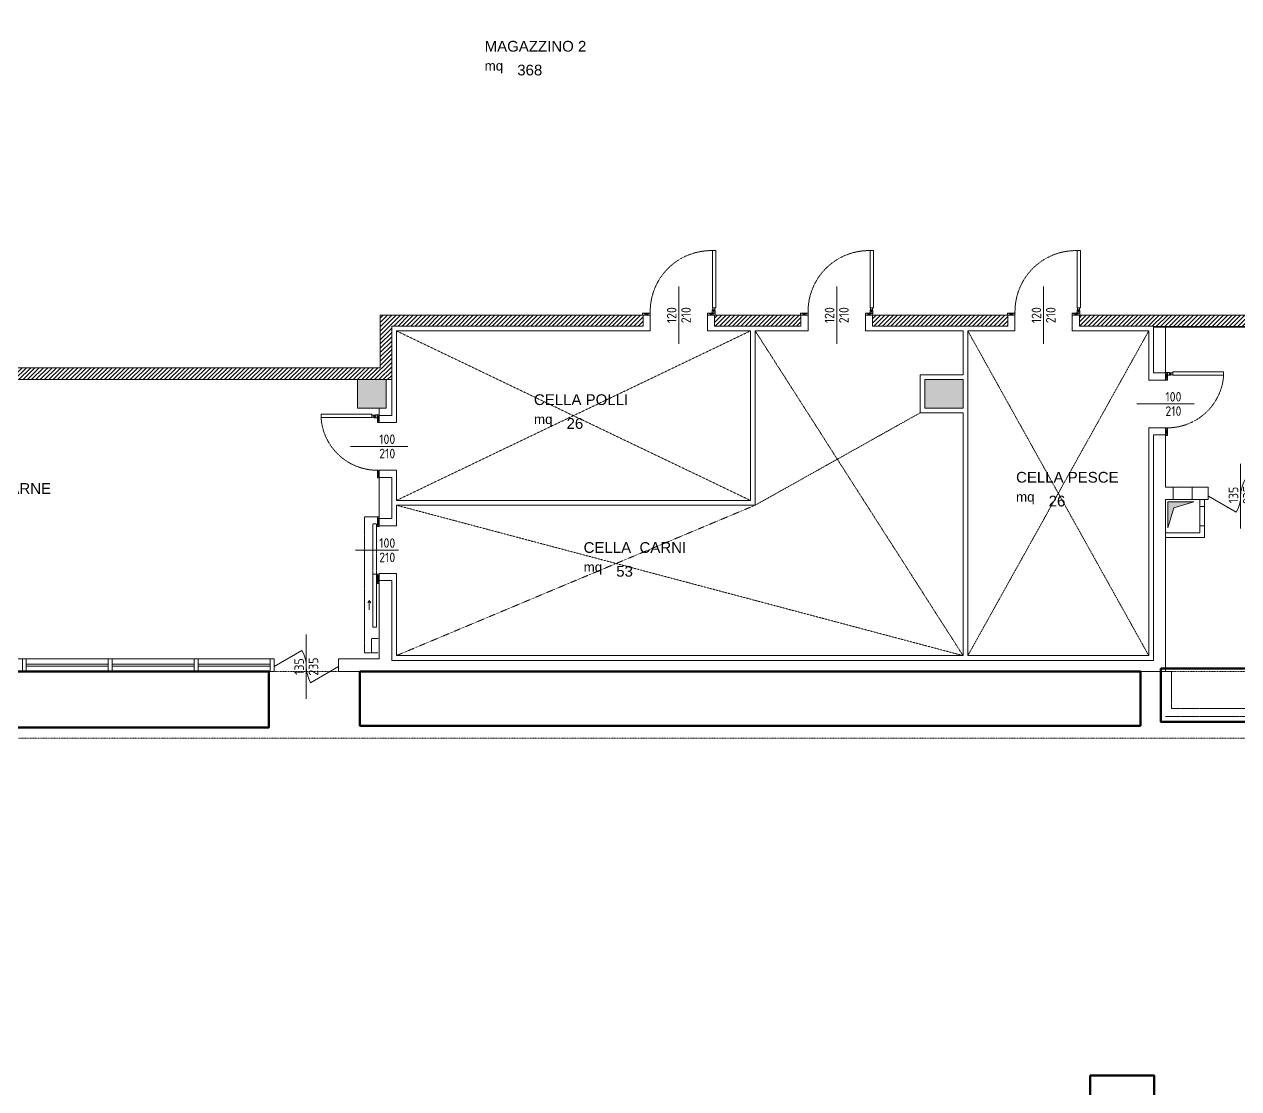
# Model space of a CAD drawing. Header units: millimetres. Extents: x 153 to 11230, y 154 to 10357.
# Drawn here: x 5348 to 7892, y 6520 to 8749 of the extents above; entities that cross this region are included whole.
import ezdxf
from ezdxf.enums import TextEntityAlignment as Align

# ---------------------------------------------------------------- set-up
doc = ezdxf.new("R2010")
doc.units = ezdxf.units.MM
for name, pattern in [('HIDDEN1', [0.1, 0.05, -0.05]), ('HIDDEN3', [0.25, 0.125, -0.125]), ('HIDDEN4', [0.125, 0.025, -0.1]), ('HIDEGIO', [0.25, 0.125, -0.125])]:
    doc.linetypes.add(name, pattern=pattern)
for name, color, linetype, lineweight in [('410_STRUTTURE_001-AM_0', 7, 'Continuous', 0), ('430_TAVOLATI_001-AM_0', 3, 'Continuous', 0), ('435_PARETI_CELLA_001-AM_0', 2, 'Continuous', 0), ('438_FOROMETRIE_001-AM_0', 7, 'Continuous', 0), ('439_TESTI_SERRAMENTI_001-AM_0', 11, 'Continuous', 0), ('440_SIMBOLI_001-AM_0', 31, 'Continuous', 0), ('441_SERRAMENTI_001-AM_0', 1, 'Continuous', 0), ('454_PROIEZIONI_001-AM_0', 61, 'Continuous', 0), ('461_LAYOUT_SCHEMA_001-AM_0', 11, 'Continuous', 50), ('471_TESTI_POLIGONI_001-AM_0', 221, 'Continuous', 0), ('480_CAMPITURE_SIMB_REI_001-AM_0', 30, 'Continuous', 0)]:
    doc.layers.add(name, color=color, linetype=linetype, lineweight=lineweight)
doc.styles.add('AREA', font='arial.ttf')
doc.styles.get("Standard").update_dxf_attribs({"font": 'isocp.shx'})

# ---------------------------------------------------------------- blocks, each defined once
blk = doc.blocks.new('SUP-LOC')
at = {"style": 'AREA'}
blk.add_text('mq', height=20, dxfattribs=at).set_placement((7.7, -17.4))
for tag, p in [('NAME_LOC', (7.7, 22.3)), ('AREA_AREA', (62.9, -17.4))]:
    blk.add_attdef(tag, p, '', height=20, dxfattribs=at)
blk = doc.blocks.new('SALOON180')
at = {"linetype": 'Continuous'}
for points in [[(0, 90.0027), (0, -90.0027)], [(-90.00301, 0.00031), (-12.05764, 45.00104)], [(0, 0), (-0.7699, 11.74757), (-3.06658, 23.29422), (-6.85073, 34.44227), (-12.05764, 45.00104)], [(0, 0), (0.77006, -11.74773), (3.06681, -23.29437), (6.8512, -34.44243), (12.05733, -45.0012)], [(12.05733, -45.0012), (90.00239, 0.00031)]]:
    blk.add_lwpolyline(points, dxfattribs=at)
blk = doc.blocks.new('SALOON135')
at = {"linetype": 'Continuous'}
for points in [[(0, 67.50211), (0, -67.50211)], [(-67.50257, 0.00016), (-9.04408, 33.75097)], [(0, 0), (-0.57735, 8.8106), (-2.29978, 17.47066), (-5.13846, 25.83182), (-9.04408, 33.75097)], [(0, 0), (0.57766, -8.81076), (2.29978, -17.47066), (5.13846, -25.83182), (9.04284, -33.75082)], [(9.04284, -33.75082), (67.50102, 0.00016)]]:
    blk.add_lwpolyline(points, dxfattribs=at)
blk = doc.blocks.new('PORTA-CELLA_120')
for p, q in [((-17.2, 15.3), (-17.2, 135.3)), ((-17.2, 135.3), (-10.2, 135.3)), ((-10.2, 135.3), (-10.2, 15.3)), ((60, -60), (60, 60)), ((-10.2, 15.3), (-17.2, 15.3)), ((-14.4, 11.2), (-16, 8.8)), ((-16, 8.8), (-16, 4.6)), ((-16, 4.6), (-9, 4.6)), ((-16, 4), (-16, 4.6)), ((-16, 4), (0, 4)), ((0, 0), (-16, 4)), ((0, 4), (-16, 0)), ((-9, 4), (-16, 4)), ((-16, 0), (-16, 4)), ((0, 0), (-16, 0)), ((-15.6, 15.3), (-15.7, 15.3)), ((-15.6, 15.3), (-15.6, 15.3)), ((-15.5, 15.3), (-15.6, 15.3)), ((-15.5, 15.2), (-15.5, 15.3)), ((-15.4, 15.2), (-15.5, 15.2)), ((-15.3, 15.2), (-15.4, 15.2)), ((-15.3, 15.1), (-15.3, 15.2)), ((-15.3, 15.1), (-15.3, 15.1)), ((-15.2, 15.1), (-15.3, 15.1)), ((-15.2, 15), (-15.2, 15.1)), ((-15.2, 14.9), (-15.2, 15)), ((-15.1, 14.9), (-15.2, 14.9)), ((-15.1, 14.8), (-15.1, 14.9)), ((-15.1, 14.8), (-15.1, 14.8)), ((-15.1, 14.7), (-15.1, 14.8)), ((-15.1, 14.7), (-15.1, 10.1)), ((-11.1, 8.8), (-14.9, 8.8)), ((-10, 11.2), (-14.4, 11.2)), ((-13.8, 9.2), (-13.9, 9.1)), ((-13.9, 9.1), (-13.9, 9)), ((-13.9, 9), (-13.9, 8.9)), ((-13.9, 8.9), (-13.9, 8.8)), ((-13.9, 8.8), (-13.9, 8.7)), ((-13.9, 8.7), (-13.9, 8.6)), ((-13.9, 8.6), (-13.9, 8.5)), ((-13.9, 8.5), (-13.8, 8.4)), ((-13.7, 9.3), (-13.8, 9.2)), ((-13.8, 9.2), (-13.8, 9.2)), ((-13.8, 8.4), (-13.8, 8.3)), ((-13.8, 8.3), (-13.7, 8.3)), ((-13.6, 9.5), (-13.7, 9.4)), ((-13.7, 9.4), (-13.7, 9.3)), ((-13.7, 8.3), (-13.7, 8.2)), ((-13.7, 8.2), (-13.6, 8.1)), ((-13.5, 9.5), (-13.6, 9.5)), ((-13.6, 8.1), (-13.5, 8.1)), ((-13.4, 9.6), (-13.5, 9.5)), ((-13.5, 8.1), (-13.4, 8)), ((-13.3, 9.7), (-13.4, 9.6)), ((-13.4, 9.6), (-13.4, 9.6)), ((-13.4, 8), (-13.3, 7.9)), ((-13.4, 8), (-13.4, 8)), ((-13.2, 9.7), (-13.3, 9.7)), ((-13.3, 7.9), (-13.2, 7.9)), ((-13.1, 9.7), (-13.2, 9.7)), ((-13.2, 7.9), (-13.1, 7.9)), ((-13, 9.7), (-13.1, 9.7)), ((-13.1, 7.9), (-13, 7.9)), ((-13, 6.9), (-13, 10.7)), ((-12.9, 9.7), (-13, 9.7)), ((-13, 7.9), (-12.9, 7.9)), ((-12.8, 9.7), (-12.9, 9.7)), ((-12.9, 7.9), (-12.8, 7.9)), ((-12.7, 9.7), (-12.8, 9.7)), ((-12.8, 7.9), (-12.7, 7.9)), ((-12.6, 9.6), (-12.7, 9.7)), ((-12.7, 7.9), (-12.6, 8)), ((-12.5, 9.6), (-12.6, 9.6)), ((-12.6, 8), (-12.5, 8)), ((-12.5, 9.5), (-12.5, 9.6)), ((-12.4, 9.5), (-12.5, 9.5)), ((-12.5, 8.1), (-12.4, 8.1)), ((-12.5, 8), (-12.5, 8.1)), ((-12.3, 9.4), (-12.4, 9.5)), ((-12.4, 8.1), (-12.3, 8.2)), ((-12.3, 9.3), (-12.3, 9.4)), ((-12.2, 9.2), (-12.3, 9.3)), ((-12.3, 8.3), (-12.2, 8.3)), ((-12.3, 8.2), (-12.3, 8.3)), ((-12.2, 9.2), (-12.2, 9.2)), ((-12.1, 9.1), (-12.2, 9.2)), ((-12.2, 8.4), (-12.1, 8.5)), ((-12.2, 8.3), (-12.2, 8.4)), ((-12.1, 9), (-12.1, 9.1)), ((-12.1, 8.9), (-12.1, 9)), ((-12.1, 8.8), (-12.1, 8.9)), ((-12.1, 8.7), (-12.1, 8.8)), ((-12.1, 8.6), (-12.1, 8.7)), ((-12.1, 8.5), (-12.1, 8.6)), ((-11, 15), (-11.1, 14.9)), ((-11.1, 14.9), (-11.1, 14.8)), ((-11.1, 14.8), (-11.1, 14.7)), ((-11.1, 14.8), (-11.1, 14.8)), ((-11.1, 14.7), (-11.1, 11.2)), ((-11, 15.1), (-11, 15)), ((-10.9, 15.1), (-11, 15.1)), ((-11, 15), (-11, 15)), ((-10.9, 15.2), (-10.9, 15.1)), ((-10.8, 15.2), (-10.9, 15.2)), ((-10.7, 15.3), (-10.8, 15.2)), ((-10.8, 15.2), (-10.8, 15.2)), ((-10.6, 15.3), (-10.7, 15.3)), ((-10.6, 15.3), (-10.6, 15.3)), ((-10.5, 15.3), (-10.6, 15.3)), ((-10, 4.6), (-10, 11.2)), ((-9, 4.6), (-9, 4)), ((0, 4), (0, 0)), ((136, 4), (120, 4)), ((120, 4), (136, 0)), ((120, 0), (136, 4)), ((120, 4), (120, 0)), ((120, 0), (136, 0)), ((136, 4), (136, 0))]:
    blk.add_line(p, q)
at = {"linetype": 'HIDDEN4', "extrusion": (0, 0, -1)}
blk.add_ellipse((-11.4, 3.9), major_axis=(94.5, 93.6), ratio=0.975352, start_param=-0.792911, end_param=0.792911, dxfattribs=at)
blk = doc.blocks.new('Etichetta_porte-H20')
for p in [(-15, 0), (15, 0)]:
    blk.add_attdef('000', text='', height=20, rotation=90).set_placement(p, align=Align.MIDDLE)
blk = doc.blocks.new('PORTA-CELLA_100')
for p, q in [((-17.2, 15.3), (-17.2, 121.9)), ((-17.2, 121.9), (-10.2, 121.9)), ((-10.2, 121.9), (-10.2, 15.3)), ((50, -60), (50, 60)), ((-10.2, 15.3), (-17.2, 15.3)), ((-14.4, 11.2), (-16, 8.8)), ((-16, 8.8), (-16, 4.6)), ((-16, 4.6), (-9, 4.6)), ((-16, 4), (-16, 4.6)), ((-16, 4), (0, 4)), ((0, 0), (-16, 4)), ((0, 4), (-16, 0)), ((-9, 4), (-16, 4)), ((-16, 0), (-16, 4)), ((0, 0), (-16, 0)), ((-15.6, 15.3), (-15.7, 15.3)), ((-15.6, 15.3), (-15.6, 15.3)), ((-15.5, 15.3), (-15.6, 15.3)), ((-15.5, 15.2), (-15.5, 15.3)), ((-15.4, 15.2), (-15.5, 15.2)), ((-15.3, 15.2), (-15.4, 15.2)), ((-15.3, 15.1), (-15.3, 15.2)), ((-15.3, 15.1), (-15.3, 15.1)), ((-15.2, 15.1), (-15.3, 15.1)), ((-15.2, 15), (-15.2, 15.1)), ((-15.2, 14.9), (-15.2, 15)), ((-15.1, 14.9), (-15.2, 14.9)), ((-15.1, 14.8), (-15.1, 14.9)), ((-15.1, 14.8), (-15.1, 14.8)), ((-15.1, 14.7), (-15.1, 14.8)), ((-15.1, 14.7), (-15.1, 10.1)), ((-11.1, 8.8), (-14.9, 8.8)), ((-10, 11.2), (-14.4, 11.2)), ((-13.8, 9.2), (-13.9, 9.1)), ((-13.9, 9.1), (-13.9, 9)), ((-13.9, 9), (-13.9, 8.9)), ((-13.9, 8.9), (-13.9, 8.8)), ((-13.9, 8.8), (-13.9, 8.7)), ((-13.9, 8.7), (-13.9, 8.6)), ((-13.9, 8.6), (-13.9, 8.5)), ((-13.9, 8.5), (-13.8, 8.4)), ((-13.7, 9.3), (-13.8, 9.2)), ((-13.8, 9.2), (-13.8, 9.2)), ((-13.8, 8.4), (-13.8, 8.3)), ((-13.8, 8.3), (-13.7, 8.3)), ((-13.6, 9.5), (-13.7, 9.4)), ((-13.7, 9.4), (-13.7, 9.3)), ((-13.7, 8.3), (-13.7, 8.2)), ((-13.7, 8.2), (-13.6, 8.1)), ((-13.5, 9.5), (-13.6, 9.5)), ((-13.6, 8.1), (-13.5, 8.1)), ((-13.4, 9.6), (-13.5, 9.5)), ((-13.5, 8.1), (-13.4, 8)), ((-13.3, 9.7), (-13.4, 9.6)), ((-13.4, 9.6), (-13.4, 9.6)), ((-13.4, 8), (-13.3, 7.9)), ((-13.4, 8), (-13.4, 8)), ((-13.2, 9.7), (-13.3, 9.7)), ((-13.3, 7.9), (-13.2, 7.9)), ((-13.1, 9.7), (-13.2, 9.7)), ((-13.2, 7.9), (-13.1, 7.9)), ((-13, 9.7), (-13.1, 9.7)), ((-13.1, 7.9), (-13, 7.9)), ((-13, 6.9), (-13, 10.7)), ((-12.9, 9.7), (-13, 9.7)), ((-13, 7.9), (-12.9, 7.9)), ((-12.8, 9.7), (-12.9, 9.7)), ((-12.9, 7.9), (-12.8, 7.9)), ((-12.7, 9.7), (-12.8, 9.7)), ((-12.8, 7.9), (-12.7, 7.9)), ((-12.6, 9.6), (-12.7, 9.7)), ((-12.7, 7.9), (-12.6, 8)), ((-12.5, 9.6), (-12.6, 9.6)), ((-12.6, 8), (-12.5, 8)), ((-12.5, 9.5), (-12.5, 9.6)), ((-12.4, 9.5), (-12.5, 9.5)), ((-12.5, 8.1), (-12.4, 8.1)), ((-12.5, 8), (-12.5, 8.1)), ((-12.3, 9.4), (-12.4, 9.5)), ((-12.4, 8.1), (-12.3, 8.2)), ((-12.3, 9.3), (-12.3, 9.4)), ((-12.2, 9.2), (-12.3, 9.3)), ((-12.3, 8.3), (-12.2, 8.3)), ((-12.3, 8.2), (-12.3, 8.3)), ((-12.2, 9.2), (-12.2, 9.2)), ((-12.1, 9.1), (-12.2, 9.2)), ((-12.2, 8.4), (-12.1, 8.5)), ((-12.2, 8.3), (-12.2, 8.4)), ((-12.1, 9), (-12.1, 9.1)), ((-12.1, 8.9), (-12.1, 9)), ((-12.1, 8.8), (-12.1, 8.9)), ((-12.1, 8.7), (-12.1, 8.8)), ((-12.1, 8.6), (-12.1, 8.7)), ((-12.1, 8.5), (-12.1, 8.6)), ((-11, 15), (-11.1, 14.9)), ((-11.1, 14.9), (-11.1, 14.8)), ((-11.1, 14.8), (-11.1, 14.7)), ((-11.1, 14.8), (-11.1, 14.8)), ((-11.1, 14.7), (-11.1, 11.2)), ((-11, 15.1), (-11, 15)), ((-10.9, 15.1), (-11, 15.1)), ((-11, 15), (-11, 15)), ((-10.9, 15.2), (-10.9, 15.1)), ((-10.8, 15.2), (-10.9, 15.2)), ((-10.7, 15.3), (-10.8, 15.2)), ((-10.8, 15.2), (-10.8, 15.2)), ((-10.6, 15.3), (-10.7, 15.3)), ((-10.6, 15.3), (-10.6, 15.3)), ((-10.5, 15.3), (-10.6, 15.3)), ((-10, 4.6), (-10, 11.2)), ((-9, 4.6), (-9, 4)), ((0, 4), (0, 0)), ((116, 4), (100, 4)), ((100, 4), (116, 0)), ((100, 0), (116, 4)), ((100, 4), (100, 0)), ((100, 0), (116, 0)), ((116, 4), (116, 0))]:
    blk.add_line(p, q)
at = {"linetype": 'HIDDEN4'}
blk.add_arc((-18.2, 4), 118.2, 0, 86.1333, dxfattribs=at)
blk = doc.blocks.new('PORTA-CELLA_POLLI_SCORR-100')
at = {"linetype": 'HIDDEN1'}
for p, q in [((235, -16.5), (235, -2)), ((265, -16.5), (235, -16.5))]:
    blk.add_line(p, q, dxfattribs=at)
for points in [[(50, 40.0016), (50, -50.0016)], [(175, -21), (155, -21), (160, -18)], [(155, -21), (160, -24)]]:
    blk.add_lwpolyline(points)
at = {"linetype": 'Continuous'}
for points in [[(0, 0), (-20, -4)], [(0, -4), (-20, 0)], [(100, 0), (120, -4)], [(100, -4), (120, 0)]]:
    blk.add_lwpolyline(points, dxfattribs=at)
for points in [[(0, 0), (-20, 0), (-20, -4), (0, -4)], [(100, 0), (120, 0), (120, -4), (100, -4)]]:
    blk.add_lwpolyline(points, close=True, dxfattribs=at)
at = {"linetype": 'HIDDEN1'}
blk.add_lwpolyline([(-20, -4), (-20, -31), (265, -31), (265, -2)], dxfattribs=at)
blk.add_lwpolyline([(100, -13.5), (-5.5, -13.5), (-5.5, -5.5), (100, -5.5)], close=True, dxfattribs=at)
blk.add_lwpolyline([(100, -13.5), (211, -13.5), (211, -5.5), (100, -5.5)], close=True)

msp = doc.modelspace()

# ---------------------------------------------------------------- hatches: boundary and pattern name
at = {"layer": '410_STRUTTURE_001-AM_0'}
for points in [[(6045.815, 7945.208), (6105.815, 7945.208), (6105.815, 8005.208), (6045.815, 8005.208)], [(7234.315, 7945.582), (7314.315, 7945.582), (7314.315, 8005.582), (7234.315, 8005.582)]]:
    msp.add_hatch(color=256, dxfattribs=at).paths.add_polyline_path(points)
at = {"layer": '438_FOROMETRIE_001-AM_0'}
msp.add_hatch(color=256, dxfattribs=at).paths.add_polyline_path([(7797.723, 7749.248), (7743.315, 7749.248), (7743.315, 7694.594), (7755.652, 7736.911)])
at = {"layer": '480_CAMPITURE_SIMB_REI_001-AM_0', "ltscale": 2}
h = msp.add_hatch(dxfattribs=at)
h.set_pattern_fill('ANSI31', color=256, scale=2, style=0)
h.set_pattern_definition([(45, (763.3154, 379.208), (-4.490128, 4.490128), [])])
h.paths.add_polyline_path([(8468.32, 9100.208), (8445.32, 9100.208), (8445.32, 9083.55), (8468.32, 9083.55)], flags=17)
h.paths.add_polyline_path([(8468.32, 8920.208), (8445.32, 8920.208), (8445.32, 8933.55), (8468.32, 8933.55)], flags=17)
h.paths.add_polyline_path([(8468.32, 8897.208), (8483.32, 8897.208), (8483.32, 8920.208), (8468.32, 8920.208)], flags=17)
h.paths.add_polyline_path([(8050.324, 9100.208), (8050.324, 8532.208), (8570.32, 8532.208), (8570.32, 8510.728), (8593.32, 8510.728), (8593.32, 8920.208), (8550.533, 8920.208), (8550.533, 8897.208), (8573.32, 8897.208), (8573.319, 8555.208), (8073.324, 8555.208), (8073.324, 9100.208)])
h.paths.add_polyline_path([(8878.315, 8510.728), (8901.315, 8510.728), (8901.315, 8810.208), (8938.315, 8810.208), (8938.315, 8967.208), (8901.315, 8967.208), (8901.315, 9040.208), (8878.315, 9040.208), (8878.315, 8957.21), (8928.315, 8957.21), (8928.315, 8820.208), (8878.315, 8820.208)])
h.paths.add_polyline_path([(9314.875, 8816.258), (9337.875, 8816.258), (9337.875, 9100.208), (9314.875, 9100.208)])
h.paths.add_polyline_path([(9337.875, 8676.258), (9314.875, 8676.258), (9314.875, 8495.888), (9337.875, 8495.888)])
h.paths.add_polyline_path([(9252.875, 7920.158), (9252.875, 7897.158), (9337.875, 7897.158), (9337.875, 8355.888), (9314.875, 8355.888), (9314.875, 8128.148), (9252.875, 8128.148), (9252.875, 8105.148), (9314.875, 8105.148), (9314.875, 7920.158)])
h.paths.add_polyline_path([(8863.315, 8005.208), (8900.811, 8005.208), (8900.811, 8105.148), (8975.866, 8105.148), (8975.866, 8128.148), (8901.315, 8128.148), (8901.315, 8210.728), (8878.315, 8210.728), (8878.315, 8025.208), (8863.315, 8025.208)])
h.paths.add_polyline_path([(8878.315, 7945.208), (8878.315, 7897.158), (8971.866, 7897.158), (8971.866, 7920.158), (8900.735, 7920.158), (8900.735, 7945.208)])
h.paths.add_polyline_path([(7558.123, 8140.248), (7558.123, 8117.248), (8613.315, 8115.248), (8613.315, 8005.208), (8653.315, 8005.208), (8653.315, 8025.208), (8638.315, 8025.208), (8638.315, 8140.248), (8594.82, 8140.248), (8594.82, 8210.728), (8571.82, 8210.728), (8571.82, 8140.248)])
h.paths.add_polyline_path([(7124.61, 8117.218), (7408.123, 8117.218), (7408.123, 8140.213), (7124.61, 8140.213)])
h.paths.add_polyline_path([(6793.877, 8117.218), (6974.62, 8117.218), (6974.62, 8140.246), (6793.877, 8140.246)])
h.paths.add_polyline_path([(4383.47, 8680.658), (4383.47, 8130.018), (4335.815, 8130.018), (4335.815, 8107.018), (4350.161, 8107.018), (4350.161, 8005.205), (6117.268, 8005.205), (6117.268, 8117.218), (6643.915, 8117.218), (6643.921, 8140.221), (6093.242, 8140.221), (6093.242, 8030.208), (4375.518, 8030.249), (4375.625, 8107.018), (4406.47, 8107.018), (4406.47, 8680.658)])
h.paths.add_polyline_path([(4383.47, 9100.208), (4406.47, 9100.208), (4406.47, 8980.658), (4383.47, 8980.658)])
h.paths.add_polyline_path([(4083.47, 9100.208), (4060.47, 9100.208), (4060.47, 8980.658), (4083.47, 8980.658)])
h.paths.add_polyline_path([(3985.625, 8414.028), (3985.625, 8391.028), (4060.47, 8391.028), (4060.47, 8107.018), (4125.815, 8107.018), (4125.815, 8130.018), (4083.47, 8130.018), (4083.47, 8680.658), (4060.47, 8680.658), (4060.47, 8414.028)])
h.paths.add_polyline_path([(3183.566, 8135.018), (3183.566, 8107.018), (3252.566, 8107.018), (3252.566, 8391.028), (3845.625, 8391.028), (3845.625, 8414.028), (3153.071, 8414.028), (3153.071, 8391.028), (3228.566, 8391.028), (3228.566, 8135.018)])
h.paths.add_polyline_path([(2902.317, 8739.047), (2925.317, 8739.047), (2925.317, 8414.028), (2943.071, 8414.028), (2943.071, 8391.028), (2925.317, 8391.028), (2925.317, 8347.208), (2766.566, 8347.208), (2766.566, 8319.105), (2742.566, 8319.105), (2742.566, 8370.208), (2902.317, 8370.208)])
h.paths.add_polyline_path([(2902.317, 8879.045), (2925.315, 8879.045), (2925.315, 9040.208), (2902.317, 9040.208)])
h.paths.add_polyline_path([(2846.566, 7889.208), (2846.566, 7866.211), (2938.566, 7866.214), (2938.566, 8107.018), (3083.566, 8107.018), (3083.566, 8135.018), (2914.566, 8135.018), (2914.566, 8005.208), (2925.315, 8005.208), (2925.315, 7945.208), (2914.566, 7945.208), (2914.566, 7889.208)])
h.paths.add_polyline_path([(2776.566, 7866.209), (2776.566, 7889.208), (2766.566, 7889.208), (2766.566, 8103.015), (2843.289, 8103.015), (2843.289, 8117.015), (2742.566, 8117.015), (2742.566, 7866.208)])

# ---------------------------------------------------------------- linework, layer by layer
at = {"layer": '410_STRUTTURE_001-AM_0', "linetype": 'Continuous'}
for points in [[(6045.815, 7945.208), (6105.815, 7945.208), (6105.815, 8005.208), (6045.815, 8005.208)], [(7234.315, 7945.582), (7314.315, 7945.582), (7314.315, 8005.582), (7234.315, 8005.582)]]:
    msp.add_lwpolyline(points, close=True, dxfattribs=at)
at = {"layer": '430_TAVOLATI_001-AM_0'}
for p, q in [((6643.921, 8140.221), (6093.242, 8140.221)), ((6093.242, 8030.208), (6093.242, 8140.221)), ((6117.268, 8117.218), (6643.915, 8117.218)), ((6117.268, 8005.208), (6117.268, 8117.218)), ((6643.921, 8140.218), (6643.915, 8117.218)), ((6974.62, 8140.246), (6793.871, 8140.257)), ((6793.871, 8140.218), (6793.877, 8117.218)), ((6793.877, 8117.218), (6974.62, 8117.218)), ((6974.62, 8117.218), (6974.62, 8140.246)), ((7124.61, 8140.213), (7408.123, 8140.213)), ((7124.61, 8140.213), (7124.61, 8117.218)), ((7124.61, 8117.218), (7408.123, 8117.218)), ((7408.123, 8140.213), (7408.123, 8117.218)), ((7558.123, 8140.248), (8638.315, 8140.248)), ((7558.123, 8140.248), (7558.123, 8117.248)), ((7558.123, 8117.248), (7713.314, 8117.248)), ((7713.314, 8117.248), (7713.314, 8019.258)), ((7713.314, 8115.248), (8613.315, 8115.248)), ((7738.314, 8014.258), (7738.314, 8115.248)), ((4375.518, 8030.249), (6093.242, 8030.208)), ((7713.314, 8019.258), (7738.314, 8019.258)), ((4375.161, 8005.205), (6117.268, 8005.208)), ((6117.268, 8005.208), (6117.268, 7930.434)), ((6045.895, 7945.208), (6055.815, 7945.208)), ((6091.268, 7930.434), (6091.268, 7945.208)), ((6091.268, 7930.434), (6117.268, 7930.434)), ((7713.314, 7889.258), (7713.314, 7417.218)), ((7738.315, 7889.258), (7713.314, 7889.258)), ((7738.315, 7780.315), (7738.315, 7889.258)), ((6091.268, 7800.364), (6091.268, 7714.327)), ((6091.268, 7800.364), (6117.268, 7800.364)), ((6117.268, 7800.364), (6117.268, 7714.327)), ((7738.315, 7780.315), (7754.315, 7780.248)), ((7754.315, 7754.248), (7754.315, 7780.248)), ((7794.315, 7780.248), (7794.315, 7754.248)), ((7794.315, 7780.248), (7827.99, 7780.248)), ((7827.99, 7780.248), (7827.99, 7754.248)), ((7754.315, 7754.248), (7738.315, 7754.248)), ((7738.315, 7754.248), (7738.315, 7684.248)), ((7820.315, 7754.248), (7794.315, 7754.248)), ((7810.315, 7739.248), (7810.315, 7754.248)), ((7820.315, 7739.248), (7810.315, 7739.248)), ((7820.315, 7754.248), (7820.315, 7739.248)), ((7827.99, 7754.248), (7820.315, 7754.248)), ((6117.268, 7714.327), (6091.268, 7714.327)), ((7738.315, 7704.181), (7738.315, 7394.218)), ((7738.315, 7684.248), (7804.315, 7684.248)), ((7794.315, 7684.248), (7810.315, 7684.248)), ((7820.315, 7699.248), (7810.315, 7699.248)), ((7810.315, 7684.248), (7810.315, 7699.248)), ((7820.315, 7699.248), (7820.315, 7674.248)), ((7820.315, 7674.248), (7738.315, 7674.248)), ((6091.268, 7584.327), (6091.268, 7420.218)), ((6117.268, 7584.327), (6091.268, 7584.327)), ((6117.268, 7584.327), (6117.268, 7417.218)), ((6005.916, 7420.218), (6005.916, 7394.218)), ((6005.916, 7420.218), (6091.268, 7420.218)), ((6117.268, 7417.218), (7713.314, 7417.218)), ((6005.916, 7394.218), (7738.315, 7394.218))]:
    msp.add_line(p, q, dxfattribs=at)
at = {"layer": '430_TAVOLATI_001-AM_0', "linetype": 'HIDDEN4'}
for p, q in [((7751.315, 7394.218), (7738.315, 7394.218)), ((7751.315, 7316.748), (7751.315, 7394.218)), ((8600.315, 7316.748), (7861.315, 7316.748)), ((7738.315, 7299.748), (8613.315, 7299.748))]:
    msp.add_line(p, q, dxfattribs=at)
msp.add_lwpolyline([(7751.315, 7316.748), (7861.315, 7316.748)], dxfattribs=at)
at = {"layer": '435_PARETI_CELLA_001-AM_0'}
for p, q in [((6643.921, 8140.221), (6658.87, 8140.218)), ((6643.921, 8140.218), (6658.921, 8140.219)), ((6658.921, 8140.219), (6658.911, 8107.218)), ((6778.871, 8140.212), (6793.871, 8140.257)), ((6778.871, 8140.212), (6778.881, 8107.218)), ((6989.615, 8140.248), (6974.62, 8140.248)), ((6989.62, 8107.218), (6989.62, 8140.218)), ((7109.61, 8140.218), (7109.61, 8107.218)), ((7124.61, 8140.213), (7109.62, 8140.212)), ((7408.123, 8140.213), (7423.123, 8140.213)), ((7423.123, 8140.213), (7423.123, 8107.218)), ((7543.123, 8140.248), (7543.123, 8107.248)), ((7558.123, 8140.248), (7543.126, 8140.248)), ((6658.911, 8107.218), (6127.268, 8107.218)), ((6127.268, 7915.434), (6127.268, 8107.218)), ((6778.881, 8107.218), (6868.882, 8107.218)), ((6868.882, 8107.218), (6868.882, 7752.218)), ((6878.882, 8107.218), (6878.882, 7742.218)), ((6878.882, 8107.218), (6989.62, 8107.218)), ((7109.61, 8107.218), (7314.315, 8107.218)), ((7314.315, 8107.218), (7314.315, 8015.582)), ((7324.315, 8107.218), (7324.315, 7427.218)), ((7324.315, 8107.218), (7423.123, 8107.218)), ((7543.123, 8107.248), (7703.314, 8107.248)), ((7703.314, 8107.248), (7703.314, 8004.258)), ((7314.315, 8015.582), (7224.315, 8015.582)), ((7224.315, 8015.582), (7224.315, 7935.582)), ((7703.314, 8004.258), (7738.314, 8004.258)), ((7738.314, 8004.258), (7738.314, 8014.258)), ((6091.268, 7930.434), (6091.268, 7915.434)), ((6117.268, 7930.434), (6091.268, 7930.434)), ((6127.268, 7915.434), (6091.268, 7915.434)), ((7224.315, 7935.582), (7314.315, 7935.582)), ((7314.315, 7935.582), (7314.315, 7427.218)), ((7703.314, 7904.258), (7703.314, 7427.218)), ((7703.314, 7904.258), (7738.315, 7904.258)), ((7703.314, 7904.258), (7738.314, 7904.258)), ((7738.315, 7904.258), (7738.315, 7889.258)), ((6091.268, 7815.364), (6091.268, 7800.364)), ((6091.268, 7815.364), (6127.268, 7815.364)), ((6127.268, 7752.218), (6127.268, 7815.364)), ((6868.882, 7752.218), (6127.268, 7752.218)), ((6878.882, 7742.218), (6127.268, 7742.218)), ((6127.268, 7742.218), (6127.268, 7699.327)), ((6091.268, 7714.327), (6091.268, 7699.327)), ((6091.268, 7699.327), (6127.268, 7699.327)), ((6127.268, 7599.327), (6091.268, 7599.327)), ((6091.268, 7599.327), (6091.268, 7584.327)), ((6127.268, 7599.327), (6127.268, 7427.218)), ((6127.268, 7427.218), (7314.315, 7427.218)), ((7324.315, 7427.218), (7703.314, 7427.218))]:
    msp.add_line(p, q, dxfattribs=at)
at = {"layer": '438_FOROMETRIE_001-AM_0'}
msp.add_lwpolyline([(7743.315, 7749.248), (7797.723, 7749.248), (7755.652, 7736.911), (7743.315, 7694.594)], close=True, dxfattribs=at)
at = {"layer": '440_SIMBOLI_001-AM_0', "linetype": 'HIDDEN3'}
for p, q in [((6127.268, 7752.218), (6868.882, 8107.218)), ((6127.268, 8107.218), (6868.882, 7752.218)), ((6878.882, 8107.218), (7314.315, 7427.218)), ((7703.314, 8107.218), (7324.315, 7427.218)), ((7324.315, 8107.218), (7703.314, 7427.218)), ((6878.882, 7742.218), (7224.315, 7935.582)), ((6127.268, 7742.218), (7314.315, 7427.218)), ((6127.268, 7427.218), (6878.882, 7742.218))]:
    msp.add_line(p, q, dxfattribs=at)
at = {"layer": '441_SERRAMENTI_001-AM_0'}
for p, q in [((7794.315, 7780.248), (7754.315, 7780.248)), ((7754.315, 7754.248), (7794.315, 7754.248)), ((7810.315, 7699.248), (7810.315, 7739.248)), ((7820.315, 7699.248), (7820.315, 7739.248)), ((5870.916, 7420.218), (4451.606, 7420.218)), ((5351.606, 7409.218), (5523.606, 7409.218)), ((5351.606, 7405.218), (5523.606, 7405.218)), ((5531.606, 7409.218), (5703.606, 7409.218)), ((5531.606, 7405.218), (5703.606, 7405.218)), ((5711.606, 7409.218), (5862.916, 7409.218)), ((5711.606, 7405.218), (5862.916, 7405.218)), ((4451.606, 7394.218), (5870.916, 7394.218))]:
    msp.add_line(p, q, dxfattribs=at)
for points in [[(5343.606, 7394.218), (5351.606, 7394.218), (5351.606, 7420.218), (5343.606, 7420.218)], [(5523.606, 7394.218), (5531.606, 7394.218), (5531.606, 7420.218), (5523.606, 7420.218)], [(5703.606, 7394.218), (5711.606, 7394.218), (5711.606, 7420.218), (5703.606, 7420.218)], [(5862.916, 7394.218), (5870.916, 7394.218), (5870.916, 7420.218), (5862.916, 7420.218)]]:
    msp.add_lwpolyline(points, close=True, dxfattribs=at)
at = {"layer": '454_PROIEZIONI_001-AM_0', "linetype": 'HIDEGIO'}
for p, q in [((8949.315, 7394.218), (798.315, 7394.218)), ((8949.315, 7254.218), (798.315, 7254.218))]:
    msp.add_line(p, q, dxfattribs=at)
at = {"layer": '461_LAYOUT_SCHEMA_001-AM_0'}
for points in [[(4350.161, 7394.218), (5860.161, 7394.218), (5860.161, 7276.718), (4350.161, 7276.718)], [(6050.916, 7394.218), (7685.916, 7394.218), (7685.916, 7280.218), (6050.916, 7280.218)], [(7728.315, 7400.248), (8615.815, 7400.248), (8615.815, 7288.748), (7728.315, 7288.748)], [(7694.815, 6452.712), (7580.815, 6452.713), (7580.816, 6547.712), (7714.816, 6547.712), (7714.816, 6452.712), (7694.816, 6452.712)]]:
    msp.add_lwpolyline(points, close=True, dxfattribs=at)
at = {"layer": '480_CAMPITURE_SIMB_REI_001-AM_0'}
for points in [[(4383.47, 8680.658), (4383.47, 8130.018), (4335.815, 8130.018), (4335.815, 8107.018), (4350.161, 8107.018), (4350.161, 8005.205), (6117.268, 8005.205), (6117.268, 8117.218), (6643.915, 8117.218), (6643.921, 8140.221), (6093.242, 8140.221), (6093.242, 8030.208), (4375.518, 8030.249), (4375.625, 8107.018), (4406.47, 8107.018), (4406.47, 8680.658)], [(7558.123, 8140.248), (7558.123, 8117.248), (8613.315, 8115.248), (8613.315, 8005.208), (8653.315, 8005.208), (8653.315, 8025.208), (8638.315, 8025.208), (8638.315, 8140.248), (8594.82, 8140.248), (8594.82, 8210.728), (8571.82, 8210.728), (8571.82, 8140.248)], [(6793.877, 8117.218), (6974.62, 8117.218), (6974.62, 8140.246), (6793.877, 8140.246)], [(7124.61, 8117.218), (7408.123, 8117.218), (7408.123, 8140.213), (7124.61, 8140.213)]]:
    msp.add_lwpolyline(points, close=True, dxfattribs=at)

# ---------------------------------------------------------------- block references
at = {"layer": '439_TESTI_SERRAMENTI_001-AM_0'}
ref = msp.add_blockref('Etichetta_porte-H20', (6718.911, 8140.213), dxfattribs=at)
ref.add_attrib('000', '120', dxfattribs={"layer": '0', "height": 20, "rotation": 90}).set_placement((6703.911, 8140.213), align=Align.MIDDLE)
ref.add_attrib('000', '210', dxfattribs={"layer": '0', "height": 20, "rotation": 90}).set_placement((6733.911, 8140.213), align=Align.MIDDLE)
ref = msp.add_blockref('Etichetta_porte-H20', (7049.62, 8140.213), dxfattribs=at)
ref.add_attrib('000', '120', dxfattribs={"layer": '0', "height": 20, "rotation": 90}).set_placement((7034.62, 8140.213), align=Align.MIDDLE)
ref.add_attrib('000', '210', dxfattribs={"layer": '0', "height": 20, "rotation": 90}).set_placement((7064.62, 8140.213), align=Align.MIDDLE)
ref = msp.add_blockref('Etichetta_porte-H20', (7483.123, 8140.213), dxfattribs=at)
ref.add_attrib('000', '120', dxfattribs={"layer": '0', "height": 20, "rotation": 90}).set_placement((7468.123, 8140.213), align=Align.MIDDLE)
ref.add_attrib('000', '210', dxfattribs={"layer": '0', "height": 20, "rotation": 90}).set_placement((7498.123, 8140.213), align=Align.MIDDLE)
ref = msp.add_blockref('Etichetta_porte-H20', (7755.018, 7954.258), dxfattribs=dict(at, rotation=270))
ref.add_attrib('000', '100', dxfattribs={"layer": '0', "height": 20}).set_placement((7755.018, 7969.258), align=Align.MIDDLE)
ref.add_attrib('000', '210', dxfattribs={"layer": '0', "height": 20}).set_placement((7755.018, 7939.258), align=Align.MIDDLE)
ref = msp.add_blockref('Etichetta_porte-H20', (6107.972, 7865.434), dxfattribs=dict(at, rotation=270))
ref.add_attrib('000', '100', dxfattribs={"layer": '0', "height": 20}).set_placement((6107.972, 7880.434), align=Align.MIDDLE)
ref.add_attrib('000', '210', dxfattribs={"layer": '0', "height": 20}).set_placement((6107.972, 7850.434), align=Align.MIDDLE)
ref = msp.add_blockref('Etichetta_porte-H20', (7895.818, 7763.524), dxfattribs=at)
ref.add_attrib('000', '135', dxfattribs={"layer": '0', "height": 20, "rotation": 90}).set_placement((7880.818, 7763.524), align=Align.MIDDLE)
ref.add_attrib('000', '235', dxfattribs={"layer": '0', "height": 20, "rotation": 90}).set_placement((7910.818, 7763.524), align=Align.MIDDLE)
ref = msp.add_blockref('Etichetta_porte-H20', (6107.972, 7647.905), dxfattribs=dict(at, rotation=270))
ref.add_attrib('000', '100', dxfattribs={"layer": '0', "height": 20}).set_placement((6107.972, 7662.905), align=Align.MIDDLE)
ref.add_attrib('000', '210', dxfattribs={"layer": '0', "height": 20}).set_placement((6107.972, 7632.905), align=Align.MIDDLE)
ref = msp.add_blockref('Etichetta_porte-H20', (5938.377, 7404.218), dxfattribs=at)
ref.add_attrib('000', '135', dxfattribs={"layer": '0', "height": 20, "rotation": 90}).set_placement((5923.377, 7404.218), align=Align.MIDDLE)
ref.add_attrib('000', '235', dxfattribs={"layer": '0', "height": 20, "rotation": 90}).set_placement((5953.377, 7404.218), align=Align.MIDDLE)
at = {"layer": '441_SERRAMENTI_001-AM_0', "xscale": -1}
for p in [(6778.911, 8140.213), (7109.62, 8140.213), (7543.123, 8140.213)]:
    msp.add_blockref('PORTA-CELLA_120', p, dxfattribs=at)
at = {"layer": '441_SERRAMENTI_001-AM_0', "rotation": 270}
for name, p in [('PORTA-CELLA_100', (7738.314, 8004.258)), ('PORTA-CELLA_POLLI_SCORR-100', (6091.268, 7697.905))]:
    msp.add_blockref(name, p, dxfattribs=at)
at = {"layer": '441_SERRAMENTI_001-AM_0', "xscale": -1, "rotation": 90}
msp.add_blockref('PORTA-CELLA_100', (6091.268, 7915.434), dxfattribs=at)
at = {"layer": '441_SERRAMENTI_001-AM_0', "linetype": 'Continuous', "xscale": -1, "rotation": 180}
msp.add_blockref('SALOON135', (7895.818, 7761.248), dxfattribs=at)
at = {"layer": '441_SERRAMENTI_001-AM_0', "xscale": 0.7495330695674056, "yscale": 0.7495330695674056, "zscale": 0.7495330695674056}
msp.add_blockref('SALOON180', (5938.377, 7404.218), dxfattribs=at)
at = {"layer": '471_TESTI_POLIGONI_001-AM_0'}
ref = msp.add_blockref('SUP-LOC', (6304.32, 8669.939), dxfattribs=at)
ref.add_attrib('NAME_LOC', 'MAGAZZINO 2', (6312.019, 8692.215), dxfattribs={"layer": '0', "height": 22.5, "style": 'AREA'})
ref.add_attrib('AREA_AREA', '368', (6380.351, 8642.341), dxfattribs={"layer": '0', "height": 22.5, "style": 'AREA'})
ref = msp.add_blockref('SUP-LOC', (6407.635, 7929.718), dxfattribs=at)
ref.add_attrib('NAME_LOC', 'CELLA POLLI', (6415.334, 7951.994), dxfattribs={"layer": '0', "height": 22.5, "style": 'AREA'})
ref.add_attrib('AREA_AREA', '26', (6483.666, 7902.12), dxfattribs={"layer": '0', "height": 22.5, "style": 'AREA'})
ref = msp.add_blockref('SUP-LOC', (7417.634, 7767.218), dxfattribs=at)
ref.add_attrib('NAME_LOC', 'CELLA PESCE', (7425.333, 7789.494), dxfattribs={"layer": '0', "height": 22.5, "style": 'AREA'})
ref.add_attrib('AREA_AREA', '26', (7493.665, 7739.62), dxfattribs={"layer": '0', "height": 22.5, "style": 'AREA'})
ref = msp.add_blockref('SUP-LOC', (5125.342, 7743.738), dxfattribs=at)
ref.add_attrib('NAME_LOC', 'REPARTO CARNE', (5133.041, 7766.014), dxfattribs={"layer": '0', "height": 22.5, "style": 'AREA'})
ref.add_attrib('AREA_AREA', '100', (5201.373, 7716.14), dxfattribs={"layer": '0', "height": 22.5, "style": 'AREA'})
ref = msp.add_blockref('SUP-LOC', (6511.707, 7620.093), dxfattribs=at)
ref.add_attrib('NAME_LOC', 'CELLA  CARNI', (6519.406, 7642.369), dxfattribs={"layer": '0', "height": 22.5, "style": 'AREA'})
ref.add_attrib('AREA_AREA', '53', (6587.738, 7592.495), dxfattribs={"layer": '0', "height": 22.5, "style": 'AREA'})

doc.saveas('drawing.dxf')
